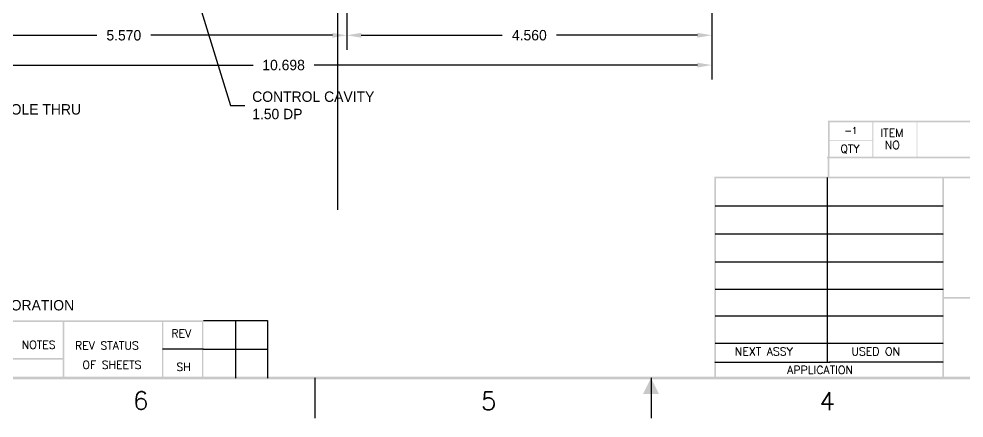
# Model space of a CAD drawing. Extents: x -2.7 to 56.6, y -23.6 to -1.4.
# Drawn here: x 6.43 to 18.24, y -23.6 to -18.62 of the extents above; entities that cross this region are included whole.
import ezdxf

# ---------------------------------------------------------------- set-up
doc = ezdxf.new("R2010")
doc.units = 0
doc.header["$LTSCALE"] = 0.25
doc.header["$MEASUREMENT"] = 0
doc.linetypes.add('LINETYPE_2', pattern=[0])
doc.layers.get('0').update_dxf_attribs({"color": 230, "linetype": 'CONTINUOUS'})
doc.layers.get('DEFPOINTS').update_dxf_attribs({"linetype": 'CONTINUOUS'})
for name, color, linetype in [('1', 5, 'CONTINUOUS'), ('DIM', 40, 'CONTINUOUS'), ('FORMAT', 5, 'CONTINUOUS')]:
    doc.layers.add(name, color=color, linetype=linetype)
doc.styles.add('MDA2', font='SIMPLEX.SHX')
doc.dimstyles.get("Standard").update_dxf_attribs({"dimtxt": 0.18, "dimasz": 0.18, "dimexe": 0.18, "dimexo": 0.0625, "dimgap": 0.09, "dimtad": 0, "dimtih": 1, "dimtoh": 1, "dimdec": 4, "dimzin": 0, "dimtxsty": 'STANDARD', "dimcen": 0.09, "dimazin": 3, "dimtfac": 1, "dimtdec": 4, "dimtofl": 0, "dimtmove": 0, "dimatfit": 3, "dimtolj": 1, "dimtzin": 0})

# ---------------------------------------------------------------- blocks, each defined once
blk = doc.blocks.new('*D26')
at = {"color": 0, "linetype": 'BYBLOCK'}
for p, q in [((15.085, -13.165), (15.085, -18.999)), ((10.525, -15.926), (10.525, -18.999)), ((10.705, -18.819), (12.466, -18.819)), ((14.905, -18.819), (13.144, -18.819))]:
    blk.add_line(p, q, dxfattribs=at)
for points in [[(10.705, -18.789), (10.705, -18.849), (10.525, -18.819)], [(14.905, -18.789), (14.905, -18.849), (15.085, -18.819)]]:
    blk.add_solid(points, dxfattribs=at)
at = {"layer": 'DEFPOINTS', "color": 0, "linetype": 'BYBLOCK'}
for p in [(15.085, -13.04), (10.525, -15.801), (10.525, -18.819)]:
    blk.add_point(p, dxfattribs=at)
at = {"color": 0, "linetype": 'BYBLOCK', "insert": (12.805, -18.819), "char_height": 0.13, "attachment_point": 5}
blk.add_mtext('\\A1;4.560', dxfattribs=at)
blk = doc.blocks.new('*D27')
at = {"color": 0, "linetype": 'BYBLOCK'}
for p, q in [((4.955, -15.926), (4.955, -19)), ((10.525, -15.926), (10.525, -19)), ((5.135, -18.82), (7.401, -18.82)), ((10.345, -18.82), (8.079, -18.82))]:
    blk.add_line(p, q, dxfattribs=at)
for points in [[(5.135, -18.79), (5.135, -18.85), (4.955, -18.82)], [(10.345, -18.79), (10.345, -18.85), (10.525, -18.82)]]:
    blk.add_solid(points, dxfattribs=at)
at = {"layer": 'DEFPOINTS', "color": 0, "linetype": 'BYBLOCK'}
for p in [(4.955, -15.801), (10.525, -15.801), (4.955, -18.82)]:
    blk.add_point(p, dxfattribs=at)
at = {"color": 0, "linetype": 'BYBLOCK', "insert": (7.74, -18.82), "char_height": 0.13, "attachment_point": 5}
blk.add_mtext('\\A1;5.570', dxfattribs=at)
blk = doc.blocks.new('*D28')
at = {"color": 0, "linetype": 'BYBLOCK'}
for p, q in [((15.884, -13.075), (15.884, -19.281)), ((5.186, -18.11), (5.186, -19.281)), ((5.366, -19.101), (10.153, -19.101)), ((15.704, -19.101), (10.918, -19.101))]:
    blk.add_line(p, q, dxfattribs=at)
for points in [[(5.366, -19.071), (5.366, -19.131), (5.186, -19.101)], [(15.704, -19.071), (15.704, -19.131), (15.884, -19.101)]]:
    blk.add_solid(points, dxfattribs=at)
at = {"layer": 'DEFPOINTS', "color": 0, "linetype": 'BYBLOCK'}
for p in [(15.884, -12.95), (5.186, -17.985), (5.186, -19.101)]:
    blk.add_point(p, dxfattribs=at)
at = {"color": 0, "linetype": 'BYBLOCK', "insert": (10.535, -19.101), "char_height": 0.13, "attachment_point": 5}
blk.add_mtext('\\A1;10.698', dxfattribs=at)
blk = doc.blocks.new('DSHEET')
at = {"layer": 'FORMAT', "color": 7}
blk.add_line((18.2, 2.515), (18.2, 0.215), dxfattribs=at)
at = {"layer": 'FORMAT', "color": 2}
for p, q in [((16.8, 2.165), (18.225, 2.165)), ((18.225, 2.165), (19.65, 2.165)), ((16.8, 1.815), (18.225, 1.815)), ((18.225, 1.815), (19.65, 1.815)), ((16.8, 1.465), (18.225, 1.465)), ((18.225, 1.465), (19.65, 1.465)), ((16.8, 1.122), (18.225, 1.122)), ((18.225, 1.122), (19.65, 1.122)), ((16.8, 0.789), (18.225, 0.789)), ((18.225, 0.789), (19.65, 0.789)), ((16.8, 0.451), (18.225, 0.451)), ((18.225, 0.451), (19.65, 0.451)), ((16.797, 0.214), (18.239, 0.214)), ((18.225, 0.215), (19.65, 0.215)), ((11.8, 0.015), (11.8, -0.485)), ((16, 0.015), (16, -0.485))]:
    blk.add_line(p, q, dxfattribs=at)
at = {"layer": 'FORMAT'}
for p, q in [((10.41, 0.733), (11.21, 0.733)), ((10.81, 0.733), (10.81, 0.013)), ((11.21, 0.733), (11.21, 0.013)), ((10.41, 0.373), (9.897, 0.373)), ((10.41, 0.373), (11.21, 0.373))]:
    blk.add_line(p, q, dxfattribs=at)
for points in [[(16, -0.185), (15.9, -0.185), (16, 0.015)], [(16, -0.185), (16.1, -0.185), (16, 0.015)]]:
    blk.add_solid(points, dxfattribs=at)
for points in [[(18.21, 2.765), (18.23, 2.765), (18.21, 3.225), (18.23, 3.205)], [(18.2, 2.775), (18.2, 2.755), (32, 2.775), (32, 2.755)], [(18.208, 2.515), (18.228, 2.515), (18.208, 2.775), (18.228, 2.755)], [(16.79, 2.525), (16.81, 2.505), (32, 2.525), (32, 2.505)], [(16.79, 0.015), (16.81, 0.015), (16.79, 2.525), (16.81, 2.505)], [(19.66, 2.515), (19.64, 2.515), (19.66, 0.015), (19.64, 0.015)], [(19.65, 1.025), (19.65, 1.005), (23.95, 1.025), (23.95, 1.005)], [(0, 0.733), (0, 0.713), (10.41, 0.733), (10.39, 0.713)], [(9.91, 0.714), (9.89, 0.714), (9.91, 0.264), (9.89, 0.264)], [(10.41, 0.727), (10.39, 0.727), (10.41, 0.264), (10.39, 0.264)], [(8.671, 0.61), (8.651, 0.61), (8.671, 0.01), (8.651, 0.01)], [(9.91, 0.628), (9.89, 0.628), (9.91, 0.028), (9.89, 0.028)], [(10.41, 0.638), (10.39, 0.618), (10.41, 0.028), (10.39, 0.028)], [(0, 0.03), (0, 0), (31.985, 0.03), (32.015, 0)]]:
    blk.add_trace(points, dxfattribs=at)
at = {"layer": 'FORMAT', "color": 5}
blk.add_trace([(18.211, 3.225), (18.211, 3.205), (32, 3.225), (32, 3.205)], dxfattribs=at)
at = {"layer": 'FORMAT', "color": 7}
for points in [[(18.775, 3.215), (18.765, 3.215), (18.775, 2.765), (18.765, 2.765)], [(19.328, 3.215), (19.318, 3.215), (19.328, 2.765), (19.318, 2.765)], [(18.229, 2.982), (18.229, 2.973), (18.77, 2.982), (18.77, 2.973)], [(8.671, 0.714), (8.651, 0.714), (8.671, 0.264), (8.651, 0.264)], [(0.001, 0.265), (0.001, 0.245), (8.668, 0.265), (8.668, 0.245)]]:
    blk.add_trace(points, dxfattribs=at)
at = {"layer": 'FORMAT', "color": 2}
for points in [[(16.8, 0.45), (16.8, 0.44), (19.65, 0.45), (19.65, 0.44)], [(16.8, 0.22), (16.8, 0.21), (19.65, 0.22), (19.65, 0.21)]]:
    blk.add_trace(points, dxfattribs=at)
at = {"layer": 'FORMAT', "color": 2, "style": 'MDA2'}
for s, height, p in [('-1', 0.0825, (18.416, 3.061)), ('ITEM', 0.1, (18.865, 3.022)), ('NO', 0.1, (18.919, 2.872)), ('QTY', 0.1, (18.365, 2.825)), ('REV', 0.1, (10.008, 0.521)), ('NOTES', 0.1, (8.139, 0.38)), ('REV STATUS', 0.1, (8.805, 0.37)), ('NEXT ASSY', 0.1, (17.046, 0.297)), ('USED ON', 0.1, (18.502, 0.297)), ('OF SHEETS', 0.1, (8.898, 0.129)), ('SH', 0.1, (10.071, 0.103)), ('APPLICATION', 0.1, (17.7, 0.065)), ('6', 0.225, (9.53, -0.379)), ('5', 0.225, (13.876, -0.383)), ('4', 0.225, (18.104, -0.385))]:
    blk.add_text(s, height=height, dxfattribs=at).set_placement(p)

msp = doc.modelspace()

# ---------------------------------------------------------------- linework, layer by layer
at = {"layer": '1', "linetype": 'LINETYPE_2'}
msp.add_lwpolyline([(10.4113, -20.9976), (10.4113, -1.4151)], dxfattribs=at)
at = {"layer": 'DIM', "linetype": 'CONTINUOUS'}
for p, q in [((7.9899, -16.1952), (9.0733, -19.6943)), ((9.0733, -19.6943), (9.2533, -19.6943))]:
    msp.add_line(p, q, dxfattribs=at)

# ---------------------------------------------------------------- block references
msp.add_blockref('DSHEET', (-1.6749, -23.1103), dxfattribs=at)

# ---------------------------------------------------------------- texts
at = {"layer": 'DIM', "linetype": 'CONTINUOUS', "char_height": 0.13, "attachment_point": 4}
for s, insert in [('CONTROL CAVITY\\P1.50 DP', (9.3433, -19.6943)), ('\\A1;0.875 DIA HOLE THRU', (5.3798, -19.7445)), ('TELECASTER IS A REGISTERED TRADEMARK OF THE FENDER MUSICAL INSTRUMENT CORPORATION', (-1.5156, -22.1884))]:
    msp.add_mtext(s, dxfattribs=dict(at, insert=insert))

# ---------------------------------------------------------------- dimensions: what is measured, and where the dimension line sits
at = {"layer": 'DIM', "linetype": 'CONTINUOUS'}
dim = msp.add_linear_dim(base=(4.387, -19.1916), p1=(15.085, -13.0402), p2=(4.387, -18.0754), dimstyle='STANDARD', override={"dimtxt": 0.13, "dimexo": 0.125, "dimdec": 3, "dimtdec": 1}, dxfattribs=at)
dim.commit()
dim.dimension.update_dxf_attribs({"geometry": '*D28', "text_midpoint": (9.736, -19.1916), "insert": (-0.7994, -0.0905)})
for base, p1, p2, picture, middle in [((10.5253, -18.8185), (15.085, -13.0402), (10.5253, -15.8013), '*D26', (12.8052, -18.8185)), ((4.9553, -18.8205), (10.5253, -15.8013), (4.9553, -15.8013), '*D27', (7.7403, -18.8205))]:
    dim = msp.add_linear_dim(base=base, p1=p1, p2=p2, dimstyle='STANDARD', override={"dimtxt": 0.13, "dimexo": 0.125, "dimdec": 3, "dimtdec": 1}, dxfattribs=at)
    dim.commit()
    dim.dimension.update_dxf_attribs({"geometry": picture, "text_midpoint": middle})

doc.saveas('drawing.dxf')
